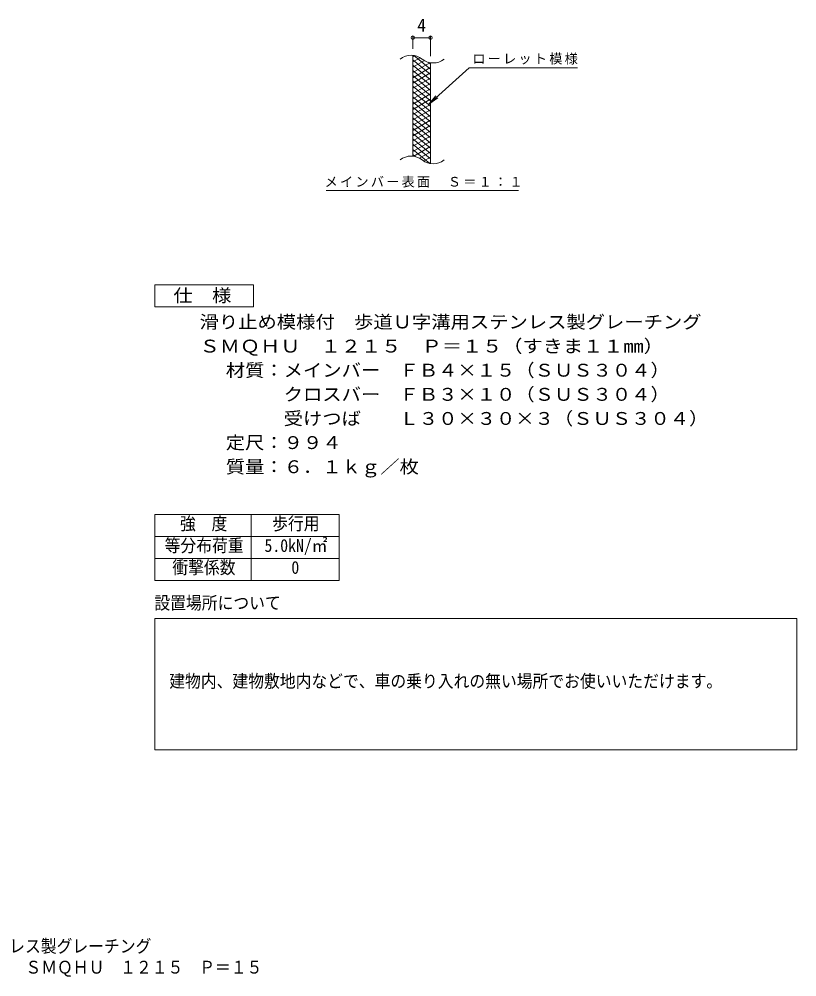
# Model space of a CAD drawing. Units: millimetres at full size, sheet at 1:10, with parts at other scales. Extents: x -1688 to 1594, y -1375 to 941.
# Drawn here: x -179 to 1594, y -1375 to 808 of the extents above; entities that cross this region are included whole.
import ezdxf
from ezdxf.enums import TextEntityAlignment as Align

# ---------------------------------------------------------------- set-up
doc = ezdxf.new("R2010")
doc.units = ezdxf.units.MM
doc.header["$LTSCALE"] = 10
doc.header["$PDMODE"] = 32
doc.header["$PDSIZE"] = 8
for name, color, linetype, lineweight in [('A-4', 2, 'Continuous', 9), ('A-5', 7, 'Continuous', 9), ('C-2', 3, 'Continuous', 9), ('C-4', 7, 'Continuous', 9), ('C-5', 7, 'Continuous', 9), ('C-9', 6, 'Continuous', 5)]:
    doc.layers.add(name, color=color, linetype=linetype, lineweight=lineweight)
doc.layers.add('F-5', color=2, linetype='Continuous')
doc.styles.add('ＭＳ ゴシック', font='')
doc.styles.get('ＭＳ ゴシック').set_extended_font_data('MS Gothic')

msp = doc.modelspace()

# ---------------------------------------------------------------- linework, layer by layer
at = {"layer": 'A-4'}
for p, q in [((130.3, -321.37), (550.3, -321.37)), ((130.3, -321.37), (130.3, -471.37)), ((350.3, -321.37), (350.3, -471.37)), ((550.3, -321.37), (550.3, -471.37)), ((130.3, -371.37), (550.3, -371.37)), ((130.3, -421.37), (550.3, -421.37)), ((130.3, -471.37), (550.3, -471.37)), ((130.3, -857.97), (130.3, -558.3))]:
    msp.add_line(p, q, dxfattribs=at)
msp.add_lwpolyline([(130.3, -558.3), (1593.73, -558.3), (1593.73, -857.97), (130.3, -857.97)], dxfattribs=at)
at = {"layer": 'A-5'}
msp.add_lwpolyline([(130.3, 152.08), (130.3, 202.08), (355.3, 202.08), (355.3, 152.08)], close=True, dxfattribs=at)
at = {"layer": 'C-2'}
for p, q in [((718.6, 495.28), (718.6, 725.28)), ((758.6, 478.07), (758.6, 708.07))]:
    msp.add_line(p, q, dxfattribs=at)
for centre, start, end in [((714.63, 686.03), 50.82628, 129.17371), ((764.8, 747.6), 230.82628, 309.17371), ((714.63, 456.03), 50.82628, 129.17371), ((764.8, 517.6), 230.82628, 309.17371)]:
    msp.add_arc(centre, 39.71, start, end, dxfattribs=at)
at = {"layer": 'C-4'}
for p, q in [((718.6, 740.28), (718.6, 768.51)), ((718.6, 765.51), (758.6, 765.51)), ((758.6, 723.07), (758.6, 768.51))]:
    msp.add_line(p, q, dxfattribs=at)
for p in [(718.6, 765.51), (758.6, 765.51)]:
    msp.add_point(p, dxfattribs=at)
at = {"layer": 'C-5'}
for p, q in [((846.92, 697.18), (1093.99, 697.18)), ((754.94, 614.05), (775.52, 628.24)), ((520.97, 417.11), (959.01, 417.11))]:
    msp.add_line(p, q, dxfattribs=at)
msp.add_lwpolyline([(846.92, 697.18), (754.94, 614.05), (771.14, 633.09)], dxfattribs=at)
at = {"layer": 'C-9'}
for p, q in [((723.13, 724.82), (718.6, 722.2)), ((758.6, 693.46), (720.68, 725.28)), ((735.38, 719.89), (718.6, 710.2)), ((758.6, 681.46), (718.6, 715.02)), ((744.77, 713.31), (718.6, 698.2)), ((757.37, 708.59), (718.6, 686.2)), ((758.6, 669.46), (718.6, 703.02)), ((758.6, 705.46), (753.88, 709.42)), ((758.6, 697.29), (718.6, 674.2)), ((758.6, 657.46), (718.6, 691.02)), ((758.6, 685.29), (718.6, 662.2)), ((758.6, 645.46), (718.6, 679.02)), ((758.6, 673.29), (718.6, 650.2)), ((758.6, 633.46), (718.6, 667.02)), ((758.6, 661.29), (718.6, 638.2)), ((758.6, 621.46), (718.6, 655.02)), ((758.6, 649.29), (718.6, 626.2)), ((758.6, 609.46), (718.6, 643.02)), ((758.6, 637.29), (718.6, 614.2)), ((758.6, 597.46), (718.6, 631.02)), ((758.6, 625.29), (718.6, 602.2)), ((758.6, 585.46), (718.6, 619.02)), ((758.6, 613.29), (718.6, 590.2)), ((758.6, 573.46), (718.6, 607.02)), ((758.6, 601.29), (718.6, 578.2)), ((758.6, 561.46), (718.6, 595.02)), ((758.6, 589.29), (718.6, 566.2)), ((758.6, 549.46), (718.6, 583.02)), ((758.6, 577.29), (718.6, 554.2)), ((758.6, 537.46), (718.6, 571.02)), ((758.6, 565.29), (718.6, 542.2)), ((758.6, 525.46), (718.6, 559.02)), ((758.6, 553.29), (718.6, 530.2)), ((758.6, 513.46), (718.6, 547.02)), ((758.6, 541.3), (718.6, 518.2)), ((758.6, 501.46), (718.6, 535.02)), ((758.6, 529.29), (718.6, 506.2)), ((758.6, 489.46), (718.6, 523.02)), ((757.22, 478.62), (718.6, 511.02)), ((758.6, 517.3), (720.5, 495.3)), ((758.6, 505.29), (733.65, 490.89)), ((723.79, 494.67), (718.6, 499.02)), ((758.6, 493.29), (743.09, 484.34)), ((758.6, 481.3), (754.88, 479.15))]:
    msp.add_line(p, q, dxfattribs=at)

# ---------------------------------------------------------------- texts
at = {"layer": 'A-5', "color": 2, "style": 'ＭＳ ゴシック'}
for s, width, p in [('仕\u3000様', 1.1, (172.84, 154.52)), ('滑り止め模様付\u3000歩道Ｕ字溝用ステンレス製グレーチング', 1.1, (232.39, 94.16)), ('ＳＭＱＨＵ\u3000１２１５\u3000Ｐ＝１５（すきま１１mm）', 1.15, (232.39, 39.16)), ('材質：メインバー\u3000ＦＢ４×１５（ＳＵＳ３０４）', 1.1, (292.1, -15.84)), ('\u3000\u3000\u3000クロスバー\u3000ＦＢ３×１０（ＳＵＳ３０４）', 1.1, (292.1, -70.84)), ('\u3000\u3000\u3000受けつば\u3000\u3000Ｌ３０×３０×３（ＳＵＳ３０４）', 1.1, (292.1, -125.84)), ('定尺：９９４', 1.1, (292.1, -180.84)), ('質量：６．１ｋｇ／枚', 1.1, (292.1, -235.84))]:
    msp.add_text(s, height=29.33, dxfattribs=dict(at, width=width)).set_placement(p, align=Align.BOTTOM_LEFT)
at = {"layer": 'A-5', "style": 'ＭＳ ゴシック', "width": 0.9}
for s, p in [('強\u3000度', (187.8, -365.37)), ('歩行用', (397.8, -365.37)), ('等分布荷重', (152.8, -415.37)), ('5.0kN/㎡', (380.3, -415.37)), ('衝撃係数', (170.3, -465.37)), ('0', (441.55, -465.37)), ('設置場所について', (129.41, -546.17)), ('建物内、建物敷地内などで、車の乗り入れの無い場所でお使いいただけます。', (163.25, -724.42))]:
    msp.add_text(s, height=29.33, dxfattribs=at).set_placement(p, align=Align.BOTTOM_LEFT)
at = {"layer": 'C-4', "color": 2, "style": 'ＭＳ ゴシック'}
msp.add_text('4', height=29.33, dxfattribs=at).set_placement((728.6, 770.51), align=Align.BOTTOM_LEFT)
at = {"layer": 'C-5', "char_height": 21.99, "attachment_point": 7, "style": 'ＭＳ ゴシック'}
for s, insert in [('\\T1.17;ローレット模様', (853.99, 704.25)), ('\\T1.17;メインバー表面\u3000Ｓ＝１：１', (517.41, 423.81))]:
    msp.add_mtext(s, dxfattribs=dict(at, insert=insert))
at = {"layer": 'F-5', "style": 'ＭＳ ゴシック', "width": 0.9}
for s, p in [('滑り止め模様付\u3000歩道Ｕ字溝用\u3000ステンレス製グレーチング', (-849.55, -1328.51)), ('ＳＭＱＨＵ\u3000１２１５\u3000Ｐ＝１５', (-164.51, -1376.51))]:
    msp.add_text(s, height=29.33, dxfattribs=at).set_placement(p, align=Align.BOTTOM_LEFT)

doc.saveas('drawing.dxf')
